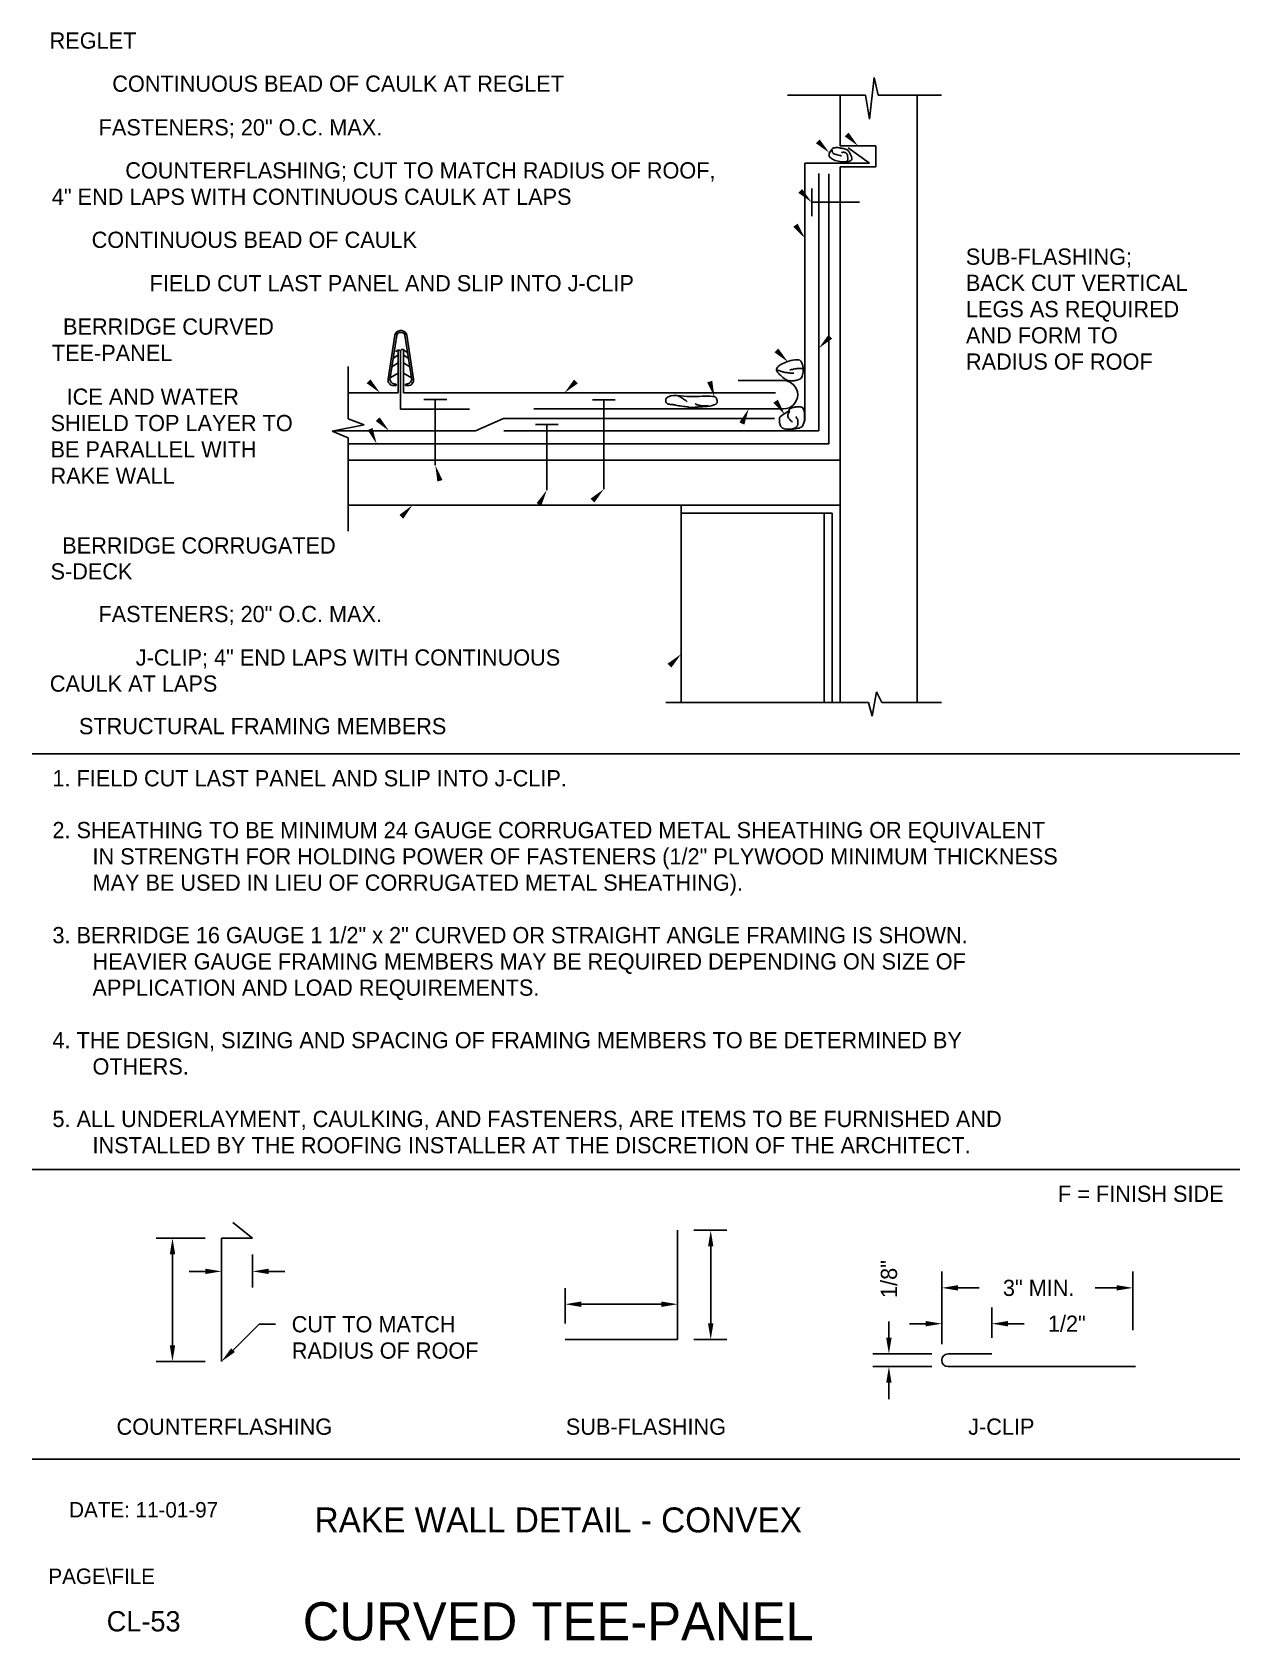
# Model space of a CAD drawing. Extents: x 0.1 to 22.4, y 0.8 to 30.5.
import ezdxf
from ezdxf.enums import TextEntityAlignment as Align

# ---------------------------------------------------------------- set-up
doc = ezdxf.new("R2010")
doc.units = 0
for name, color, linetype in [('BORDER', 7, 'CONTINUOUS'), ('CMP-FLSH', 7, 'CONTINUOUS'), ('DIM-TXT', 7, 'CONTINUOUS'), ('STRCTR', 7, 'CONTINUOUS')]:
    doc.layers.add(name, color=color, linetype=linetype)

msp = doc.modelspace()

# ---------------------------------------------------------------- linework, layer by layer
at = {"layer": 'BORDER', "color": 0, "linetype": 'CONTINUOUS'}
for p, q in [((0.094, 17.17), (22.441, 17.17)), ((0.094, 9.483), (22.441, 9.483)), ((22.441, 4.125), (0.094, 4.125))]:
    msp.add_line(p, q, dxfattribs=at)
at = {"layer": 'CMP-FLSH', "color": 0, "linetype": 'CONTINUOUS'}
for p, q in [((15.587, 28.099), (15.192, 28.381)), ((14.394, 23.328), (14.394, 28.099)), ((14.394, 28.099), (15.587, 28.099)), ((14.651, 23.145), (14.651, 27.905)), ((14.838, 22.906), (14.838, 27.9)), ((14.518, 27.631), (14.518, 27.119)), ((14.518, 27.375), (15.405, 27.375)), ((6.916, 25), (6.904, 25)), ((6.916, 25), (6.927, 25)), ((6.805, 24.915), (6.68, 24.105)), ((6.841, 24.915), (6.716, 24.127)), ((6.916, 24.966), (6.9, 24.966)), ((6.916, 24.966), (6.931, 24.966)), ((6.991, 24.915), (7.116, 24.127)), ((7.026, 24.915), (7.152, 24.105)), ((6.748, 24.328), (6.867, 24.403)), ((6.772, 24.485), (6.867, 24.554)), ((6.842, 24.63), (6.823, 24.611)), ((6.867, 23.85), (6.867, 24.625)), ((6.911, 23.548), (6.911, 24.602)), ((6.964, 23.85), (6.964, 24.625)), ((7.059, 24.485), (6.964, 24.554)), ((7.084, 24.328), (6.964, 24.403)), ((6.979, 24.642), (7.018, 24.602)), ((6.716, 24.13), (6.867, 24.211)), ((7.115, 24.13), (6.964, 24.211)), ((5.944, 23.85), (6.867, 23.85)), ((6.783, 23.983), (6.788, 23.983)), ((6.788, 23.983), (6.832, 23.983)), ((6.814, 24.011), (6.832, 24.011)), ((6.814, 24.011), (6.819, 24.011)), ((6.832, 24.011), (6.832, 23.983)), ((6.964, 23.85), (13.846, 23.85)), ((7.017, 24.011), (6.999, 24.011)), ((6.999, 24.011), (6.999, 23.983)), ((7.043, 23.983), (6.999, 23.983)), ((7.017, 24.011), (7.012, 24.011)), ((7.048, 23.983), (7.043, 23.983)), ((13.999, 24.076), (13.158, 24.076)), ((8.188, 23.548), (6.911, 23.548)), ((7.764, 23.726), (7.344, 23.726)), ((7.554, 23.726), (7.554, 22.51)), ((9.378, 23.554), (13.999, 23.554)), ((10.884, 23.721), (10.464, 23.721)), ((10.674, 23.721), (10.674, 22.07)), ((8.813, 23.373), (8.297, 23.147)), ((8.813, 23.373), (13.828, 23.373)), ((9.825, 23.264), (9.405, 23.264)), ((9.615, 23.264), (9.615, 22.049)), ((5.682, 23.147), (8.297, 23.147)), ((14.651, 23.145), (8.824, 23.145)), ((14.838, 22.906), (5.944, 22.906)), ((4.17, 8.21), (3.809, 8.502)), ((12.037, 8.359), (12.037, 6.336)), ((3.596, 5.93), (3.596, 8.21)), ((3.596, 8.21), (4.17, 8.21)), ((12.037, 6.336), (9.956, 6.336)), ((17.043, 6.071), (17.853, 6.071)), ((17.043, 5.836), (20.513, 5.836))]:
    msp.add_line(p, q, dxfattribs=at)
for points in [[(15.036, 28.38, 0), (15.025, 28.384, 0), (15.011, 28.387, 0), (14.995, 28.388, 0), (14.979, 28.388, 0), (14.962, 28.386, 0), (14.945, 28.384, 0), (14.93, 28.38, 0), (14.917, 28.375, 0), (14.906, 28.369, 0), (14.895, 28.359, 0), (14.883, 28.346, 0), (14.871, 28.329, 0), (14.86, 28.311, 0), (14.85, 28.292, 0), (14.843, 28.273, 0), (14.839, 28.254, 0), (14.838, 28.238, 0), (14.842, 28.225, 0), (14.867, 28.196, 0), (14.906, 28.17, 0), (14.955, 28.149, 0), (15.011, 28.133, 0), (15.07, 28.123, 0), (15.127, 28.12, 0), (15.179, 28.124, 0), (15.222, 28.136, 0), (15.252, 28.158, 0), (15.259, 28.173, 0), (15.26, 28.192, 0), (15.256, 28.213, 0), (15.248, 28.237, 0), (15.238, 28.26, 0), (15.226, 28.283, 0), (15.213, 28.305, 0), (15.199, 28.322, 0), (15.187, 28.336, 0), (15.176, 28.344, 0), (15.161, 28.352, 0), (15.144, 28.358, 0), (15.125, 28.364, 0), (15.106, 28.368, 0), (15.086, 28.372, 0), (15.067, 28.375, 0), (15.05, 28.378, 0), (15.036, 28.38, 0)], [(14.896, 28.336, 0), (14.896, 28.33, 0), (14.897, 28.324, 0), (14.898, 28.317, 0), (14.901, 28.31, 0), (14.903, 28.303, 0), (14.906, 28.296, 0), (14.91, 28.29, 0), (14.914, 28.284, 0), (14.917, 28.28, 0), (14.93, 28.272, 0), (14.948, 28.264, 0), (14.969, 28.257, 0), (14.992, 28.251, 0), (15.015, 28.246, 0), (15.036, 28.241, 0), (15.053, 28.238, 0), (15.064, 28.237, 0), (15.068, 28.236, 0)], [(15.068, 28.291, 0), (15.076, 28.296, 0), (15.087, 28.298, 0), (15.099, 28.299, 0), (15.112, 28.299, 0), (15.125, 28.298, 0), (15.138, 28.295, 0), (15.149, 28.291, 0), (15.159, 28.286, 0), (15.165, 28.28, 0), (15.173, 28.266, 0), (15.18, 28.246, 0), (15.184, 28.223, 0), (15.186, 28.197, 0), (15.185, 28.172, 0), (15.182, 28.149, 0), (15.176, 28.131, 0), (15.167, 28.118, 0), (15.155, 28.114, 0)], [(14.063, 24.084, 0), (14.073, 24.081, 0), (14.085, 24.078, 0), (14.098, 24.076, 0), (14.111, 24.074, 0), (14.125, 24.072, 0), (14.139, 24.071, 0), (14.152, 24.07, 0), (14.164, 24.07, 0), (14.174, 24.071, 0), (14.189, 24.073, 0), (14.206, 24.076, 0), (14.224, 24.08, 0), (14.244, 24.084, 0), (14.263, 24.09, 0), (14.281, 24.096, 0), (14.298, 24.104, 0), (14.312, 24.113, 0), (14.323, 24.122, 0), (14.333, 24.138, 0), (14.342, 24.157, 0), (14.349, 24.181, 0), (14.354, 24.206, 0), (14.358, 24.232, 0), (14.361, 24.258, 0), (14.362, 24.283, 0), (14.361, 24.306, 0), (14.36, 24.325, 0), (14.357, 24.338, 0), (14.353, 24.353, 0), (14.348, 24.37, 0), (14.342, 24.387, 0), (14.335, 24.404, 0), (14.327, 24.42, 0), (14.318, 24.434, 0), (14.308, 24.445, 0), (14.298, 24.452, 0), (14.272, 24.461, 0), (14.241, 24.463, 0), (14.206, 24.461, 0), (14.169, 24.456, 0), (14.131, 24.447, 0), (14.094, 24.436, 0), (14.059, 24.425, 0), (14.028, 24.413, 0), (14.002, 24.401, 0), (13.987, 24.394, 0), (13.969, 24.384, 0), (13.95, 24.373, 0), (13.931, 24.36, 0), (13.913, 24.347, 0), (13.896, 24.332, 0), (13.882, 24.317, 0), (13.871, 24.302, 0), (13.866, 24.287, 0), (13.866, 24.278, 0), (13.868, 24.268, 0), (13.873, 24.257, 0), (13.879, 24.246, 0), (13.886, 24.235, 0), (13.894, 24.224, 0), (13.902, 24.214, 0), (13.909, 24.205, 0), (13.915, 24.198, 0), (13.929, 24.184, 0), (13.946, 24.168, 0), (13.965, 24.151, 0), (13.986, 24.134, 0), (14.007, 24.118, 0), (14.029, 24.103, 0), (14.051, 24.091, 0), (14.071, 24.081, 0), (14.09, 24.075, 0)], [(13.878, 24.274, 0), (13.888, 24.27, 0), (13.9, 24.266, 0), (13.913, 24.261, 0), (13.926, 24.256, 0), (13.94, 24.251, 0), (13.954, 24.247, 0), (13.967, 24.243, 0), (13.979, 24.239, 0), (13.989, 24.236, 0), (14.004, 24.233, 0), (14.021, 24.229, 0), (14.039, 24.226, 0), (14.059, 24.223, 0), (14.079, 24.22, 0), (14.099, 24.217, 0), (14.118, 24.214, 0), (14.135, 24.212, 0), (14.15, 24.211, 0), (14.153, 24.211, 0), (14.158, 24.211, 0), (14.163, 24.211, 0), (14.169, 24.211, 0), (14.174, 24.211, 0), (14.179, 24.211, 0), (14.183, 24.211, 0), (14.186, 24.211, 0), (14.187, 24.211, 0)], [(14.347, 24.3, 0), (14.339, 24.3, 0), (14.33, 24.301, 0), (14.32, 24.301, 0), (14.309, 24.301, 0), (14.299, 24.301, 0), (14.288, 24.301, 0), (14.278, 24.301, 0), (14.269, 24.3, 0), (14.261, 24.3, 0), (14.246, 24.298, 0), (14.227, 24.295, 0), (14.206, 24.292, 0), (14.184, 24.288, 0), (14.162, 24.284, 0), (14.143, 24.28, 0), (14.127, 24.277, 0), (14.117, 24.275, 0), (14.113, 24.274, 0)], [(12.224, 23.588, 0), (12.201, 23.591, 0), (12.175, 23.594, 0), (12.146, 23.598, 0), (12.116, 23.603, 0), (12.085, 23.608, 0), (12.055, 23.612, 0), (12.026, 23.617, 0), (12, 23.622, 0), (11.977, 23.627, 0), (11.963, 23.629, 0), (11.946, 23.631, 0), (11.927, 23.633, 0), (11.908, 23.636, 0), (11.888, 23.639, 0), (11.87, 23.643, 0), (11.853, 23.649, 0), (11.839, 23.656, 0), (11.829, 23.665, 0), (11.825, 23.672, 0), (11.822, 23.681, 0), (11.82, 23.692, 0), (11.818, 23.704, 0), (11.818, 23.716, 0), (11.819, 23.727, 0), (11.821, 23.738, 0), (11.825, 23.747, 0), (11.829, 23.754, 0), (11.864, 23.777, 0), (11.909, 23.792, 0), (11.964, 23.798, 0), (12.024, 23.799, 0), (12.088, 23.796, 0), (12.151, 23.79, 0), (12.211, 23.785, 0), (12.265, 23.78, 0), (12.311, 23.779, 0), (12.348, 23.78, 0), (12.392, 23.783, 0), (12.439, 23.785, 0), (12.49, 23.788, 0), (12.541, 23.79, 0), (12.591, 23.79, 0), (12.638, 23.789, 0), (12.681, 23.785, 0), (12.718, 23.779, 0), (12.72, 23.778, 0), (12.723, 23.777, 0), (12.726, 23.776, 0), (12.73, 23.775, 0), (12.733, 23.773, 0), (12.736, 23.772, 0), (12.738, 23.77, 0), (12.741, 23.768, 0), (12.743, 23.766, 0), (12.748, 23.758, 0), (12.754, 23.748, 0), (12.759, 23.736, 0), (12.764, 23.723, 0), (12.768, 23.709, 0), (12.771, 23.696, 0), (12.772, 23.684, 0), (12.771, 23.673, 0), (12.767, 23.665, 0), (12.746, 23.643, 0), (12.715, 23.626, 0), (12.676, 23.614, 0), (12.633, 23.605, 0), (12.587, 23.599, 0), (12.54, 23.596, 0), (12.495, 23.593, 0), (12.455, 23.591, 0), (12.422, 23.588, 0), (12.403, 23.586, 0), (12.382, 23.584, 0), (12.359, 23.582, 0), (12.334, 23.58, 0), (12.309, 23.579, 0), (12.285, 23.579, 0), (12.262, 23.58, 0), (12.241, 23.583, 0), (12.224, 23.588, 0)], [(12.039, 23.792, 0), (12.045, 23.79, 0), (12.052, 23.787, 0), (12.059, 23.785, 0), (12.066, 23.782, 0), (12.074, 23.779, 0), (12.082, 23.775, 0), (12.089, 23.772, 0), (12.095, 23.769, 0), (12.101, 23.766, 0), (12.112, 23.759, 0), (12.127, 23.75, 0), (12.143, 23.739, 0), (12.159, 23.728, 0), (12.175, 23.717, 0), (12.19, 23.706, 0), (12.201, 23.698, 0), (12.209, 23.692, 0), (12.212, 23.69, 0)], [(12.607, 23.614, 0), (12.593, 23.612, 0), (12.578, 23.61, 0), (12.56, 23.609, 0), (12.542, 23.609, 0), (12.523, 23.609, 0), (12.505, 23.609, 0), (12.488, 23.61, 0), (12.472, 23.612, 0), (12.459, 23.614, 0), (12.449, 23.616, 0), (12.437, 23.618, 0), (12.425, 23.621, 0), (12.412, 23.625, 0), (12.399, 23.629, 0), (12.386, 23.633, 0), (12.375, 23.639, 0), (12.366, 23.645, 0), (12.36, 23.652, 0)], [(14.1, 23.55, 0), (14.111, 23.556, 0), (14.124, 23.561, 0), (14.138, 23.566, 0), (14.153, 23.572, 0), (14.168, 23.576, 0), (14.184, 23.581, 0), (14.199, 23.584, 0), (14.212, 23.587, 0), (14.224, 23.588, 0), (14.235, 23.59, 0), (14.249, 23.591, 0), (14.265, 23.592, 0), (14.281, 23.592, 0), (14.297, 23.591, 0), (14.313, 23.59, 0), (14.327, 23.587, 0), (14.339, 23.582, 0), (14.347, 23.576, 0), (14.364, 23.549, 0), (14.376, 23.515, 0), (14.384, 23.474, 0), (14.388, 23.429, 0), (14.387, 23.383, 0), (14.383, 23.338, 0), (14.374, 23.297, 0), (14.362, 23.261, 0), (14.347, 23.233, 0), (14.337, 23.222, 0), (14.322, 23.213, 0), (14.304, 23.206, 0), (14.284, 23.199, 0), (14.263, 23.194, 0), (14.241, 23.19, 0), (14.221, 23.186, 0), (14.202, 23.184, 0), (14.187, 23.182, 0), (14.167, 23.18, 0), (14.144, 23.178, 0), (14.119, 23.176, 0), (14.092, 23.175, 0), (14.066, 23.176, 0), (14.04, 23.177, 0), (14.015, 23.181, 0), (13.994, 23.187, 0), (13.977, 23.195, 0), (13.97, 23.2, 0), (13.963, 23.208, 0), (13.956, 23.218, 0), (13.95, 23.229, 0), (13.944, 23.241, 0), (13.938, 23.253, 0), (13.934, 23.264, 0), (13.93, 23.274, 0), (13.928, 23.284, 0), (13.925, 23.294, 0), (13.923, 23.306, 0), (13.922, 23.32, 0), (13.921, 23.334, 0), (13.92, 23.349, 0), (13.921, 23.363, 0), (13.922, 23.376, 0), (13.924, 23.388, 0), (13.928, 23.398, 0), (13.941, 23.415, 0), (13.963, 23.433, 0), (13.991, 23.451, 0), (14.021, 23.468, 0), (14.05, 23.485, 0), (14.076, 23.502, 0), (14.095, 23.519, 0), (14.104, 23.535, 0), (14.1, 23.55, 0)], [(14.113, 23.512, 0), (14.106, 23.505, 0), (14.099, 23.495, 0), (14.093, 23.484, 0), (14.087, 23.471, 0), (14.082, 23.458, 0), (14.079, 23.445, 0), (14.076, 23.432, 0), (14.075, 23.42, 0), (14.076, 23.411, 0), (14.08, 23.398, 0), (14.089, 23.384, 0), (14.101, 23.37, 0), (14.114, 23.355, 0), (14.128, 23.341, 0), (14.141, 23.328, 0), (14.152, 23.318, 0), (14.159, 23.311, 0), (14.162, 23.309, 0)], [(14.162, 23.182, 0), (14.171, 23.183, 0), (14.182, 23.187, 0), (14.193, 23.191, 0), (14.204, 23.197, 0), (14.215, 23.203, 0), (14.226, 23.211, 0), (14.235, 23.218, 0), (14.243, 23.225, 0), (14.248, 23.233, 0), (14.253, 23.242, 0), (14.257, 23.254, 0), (14.26, 23.267, 0), (14.262, 23.281, 0), (14.263, 23.296, 0), (14.264, 23.31, 0), (14.263, 23.324, 0), (14.263, 23.337, 0), (14.261, 23.347, 0), (14.259, 23.354, 0), (14.255, 23.362, 0), (14.25, 23.371, 0), (14.244, 23.381, 0), (14.238, 23.39, 0), (14.233, 23.398, 0), (14.228, 23.405, 0), (14.225, 23.409, 0), (14.224, 23.411, 0)]]:
    msp.add_polyline3d(points, dxfattribs=at)
for centre, radius, start, end in [((6.904, 24.9), 0.1, 89.9982, 171.2015), ((6.927, 24.9), 0.1, 8.8062, 89.9985), ((6.9, 24.906), 0.06, 90.0108, 170.9927), ((6.931, 24.906), 0.06, 9.0073, 89.9964), ((6.871, 24.602), 0.04, 0.0096, 134.9086), ((6.951, 24.614), 0.04, 44.1785, 180.0005), ((6.783, 24.088), 0.105, 170.9919, 270.0069), ((6.814, 24.111), 0.1, 171.0006, 269.9985), ((7.017, 24.111), 0.1, 269.9986, 9.0066), ((7.048, 24.088), 0.105, 270, 9.0012), ((13.999, 23.815), 0.261, 270.0001, 89.9999), ((17.043, 5.953), 0.117, 90.0061, 269.9939)]:
    msp.add_arc(centre, radius, start, end, dxfattribs=at)
at = {"layer": 'DIM-TXT', "color": 0, "linetype": 'CONTINUOUS'}
for p, q in [((12.337, 8.359), (12.95, 8.359)), ((3.296, 8.21), (2.39, 8.21)), ((12.65, 6.636), (12.65, 8.059)), ((2.69, 6.23), (2.69, 7.91)), ((4.17, 7.91), (4.17, 7.298)), ((3.296, 7.598), (2.996, 7.598)), ((4.47, 7.598), (4.77, 7.598)), ((16.926, 6.253), (16.926, 7.593)), ((20.46, 6.509), (20.46, 7.593)), ((9.956, 6.636), (9.956, 7.29)), ((17.226, 7.293), (17.619, 7.293)), ((20.16, 7.293), (19.766, 7.293)), ((10.256, 6.99), (11.737, 6.99)), ((17.853, 6.371), (17.853, 6.93)), ((3.81, 6.141), (4.296, 6.62)), ((4.296, 6.62), (4.596, 6.62)), ((15.947, 6.371), (15.947, 6.671)), ((16.626, 6.63), (16.326, 6.63)), ((18.153, 6.63), (18.453, 6.63)), ((12.337, 6.336), (12.95, 6.336)), ((16.743, 6.071), (15.647, 6.071)), ((3.296, 5.93), (2.39, 5.93)), ((16.743, 5.836), (15.647, 5.836)), ((15.947, 5.536), (15.947, 5.236))]:
    msp.add_line(p, q, dxfattribs=at)
at = {"layer": 'DIM-TXT', "color": 0, "linetype": 'CONTINUOUS', "extrusion": (0, 0, -1)}
for points in [[(-15.2, 28.665), (-15.375, 28.417), (-15.129, 28.595)], [(-14.666, 28.538), (-14.844, 28.291), (-14.596, 28.467)], [(-14.341, 27.621), (-14.518, 27.375), (-14.27, 27.55)], [(-14.259, 26.981), (-14.394, 26.709), (-14.178, 26.922)], [(-14.899, 24.853), (-14.651, 24.676), (-14.828, 24.924)], [(-13.9, 24.671), (-14.077, 24.423), (-13.829, 24.6)], [(-6.354, 24.098), (-6.53, 23.85), (-6.283, 24.027)], [(-10.193, 24.026), (-9.945, 23.85), (-10.122, 24.097)], [(-12.678, 24.073), (-12.719, 23.772), (-12.583, 24.044)], [(-13.181, 23.303), (-13.352, 23.554), (-13.272, 23.261)], [(-13.892, 23.723), (-14.019, 23.446), (-13.809, 23.666)], [(-6.524, 23.396), (-6.697, 23.147), (-6.452, 23.327)], [(-6.392, 23.2), (-6.468, 22.906), (-6.301, 23.16)], [(-7.591, 22.209), (-7.554, 22.51), (-7.687, 22.237)], [(-9.428, 21.809), (-9.615, 22.049), (-9.516, 21.761)], [(-10.427, 21.893), (-10.674, 22.07), (-10.498, 21.822)], [(-6.888, 21.59), (-7.131, 21.773), (-6.96, 21.521)], [(-11.852, 18.84), (-12.101, 19.015), (-11.923, 18.769)]]:
    msp.add_solid(points, dxfattribs=at)
at = {"layer": 'DIM-TXT', "color": 0, "linetype": 'CONTINUOUS'}
for points in [[(12.6, 8.059), (12.7, 8.059), (12.65, 8.359)], [(2.64, 7.91), (2.74, 7.91), (2.69, 8.21)], [(3.296, 7.648), (3.296, 7.548), (3.596, 7.598)], [(4.47, 7.648), (4.47, 7.548), (4.17, 7.598)], [(17.226, 7.343), (17.226, 7.243), (16.926, 7.293)], [(20.16, 7.343), (20.16, 7.243), (20.46, 7.293)], [(10.256, 7.04), (10.256, 6.94), (9.956, 6.99)], [(11.737, 7.04), (11.737, 6.94), (12.037, 6.99)], [(12.6, 6.636), (12.7, 6.636), (12.65, 6.336)], [(16.626, 6.68), (16.626, 6.58), (16.926, 6.63)], [(18.153, 6.68), (18.153, 6.58), (17.853, 6.63)], [(15.897, 6.371), (15.997, 6.371), (15.947, 6.071)], [(2.64, 6.23), (2.74, 6.23), (2.69, 5.93)], [(3.845, 6.105), (3.775, 6.176), (3.596, 5.93)], [(15.897, 5.536), (15.997, 5.536), (15.947, 5.836)]]:
    msp.add_solid(points, dxfattribs=at)
at = {"layer": 'STRCTR', "color": 0, "linetype": 'CONTINUOUS'}
for p, q in [((15.677, 29.684), (15.585, 28.913)), ((15.75, 29.358), (15.677, 29.684)), ((15.512, 29.358), (14.073, 29.358)), ((15.043, 28.417), (15.043, 29.358)), ((15.585, 28.913), (15.512, 29.358)), ((15.75, 29.358), (16.92, 29.358)), ((16.473, 18.122), (16.473, 29.358)), ((15.043, 28.417), (15.707, 28.417)), ((15.707, 28.417), (15.707, 28.028)), ((15.043, 28.028), (15.043, 18.122)), ((15.707, 28.028), (15.043, 28.028)), ((5.944, 23.366), (5.944, 24.335)), ((6.238, 23.257), (5.643, 23.139)), ((5.944, 23.366), (6.238, 23.257)), ((5.643, 23.139), (5.944, 23.02)), ((5.944, 23.02), (5.944, 21.29)), ((5.944, 22.607), (15.043, 22.607)), ((5.944, 21.773), (15.043, 21.773)), ((12.101, 21.773), (12.101, 18.122)), ((14.896, 21.626), (12.101, 21.626)), ((14.749, 21.626), (14.749, 18.122)), ((14.896, 21.626), (14.896, 18.122)), ((15.716, 18.318), (15.635, 17.87)), ((15.815, 18.122), (15.716, 18.318)), ((15.569, 18.122), (11.818, 18.122)), ((15.635, 17.87), (15.569, 18.122)), ((15.815, 18.122), (16.92, 18.122))]:
    msp.add_line(p, q, dxfattribs=at)

# ---------------------------------------------------------------- texts
at = {"layer": 'BORDER', "color": 0, "linetype": 'CONTINUOUS'}
for s, height, p in [('DATE: 11-01-97', 0.2853, (2.156, 3.188)), ('CL-53', 0.375, (2.156, 1.125)), ('CURVED TEE-PANEL', 0.70312, (9.829, 1.125))]:
    msp.add_text(s, height=height, dxfattribs=at).set_placement(p, align=Align.MIDDLE)
msp.add_text('PAGE\\FILE', height=0.2853, dxfattribs=at).set_placement((0.394, 1.815))
at = {"layer": 'DIM-TXT', "color": 0, "linetype": 'CONTINUOUS'}
for s, p in [('REGLET', (2.022, 30.367)), ('CONTINUOUS BEAD OF CAULK AT REGLET', (9.935, 29.569)), ('FASTENERS; 20" O.C. MAX.', (6.572, 28.762)), ('COUNTERFLASHING; CUT TO MATCH RADIUS OF ROOF,', (12.738, 27.965)), ('CONTINUOUS BEAD OF CAULK', (7.213, 26.681)), ('FIELD CUT LAST PANEL AND SLIP INTO J-CLIP', (11.228, 25.878)), ('BERRIDGE CURVED', (4.566, 25.076)), ('ICE AND WATER', (3.919, 23.779)), ('BERRIDGE CORRUGATED', (5.71, 21.026)), ('FASTENERS; 20" O.C. MAX.', (6.567, 19.758)), ('J-CLIP; 4" END LAPS WITH CONTINUOUS', (9.865, 18.954)), ('STRUCTURAL FRAMING MEMBERS', (7.757, 17.684))]:
    msp.add_text(s, height=0.3, dxfattribs=at).set_placement(p, align=Align.MIDDLE_RIGHT)
for s, p in [('4" END LAPS WITH CONTINUOUS CAULK AT LAPS', (0.458, 27.327)), ('BACK CUT VERTICAL', (17.373, 25.735)), ('LEGS AS REQUIRED', (17.373, 25.249)), ('AND FORM TO', (17.373, 24.764)), ('TEE-PANEL', (0.458, 24.438)), ('RADIUS OF ROOF', (17.373, 24.278)), ('SHIELD TOP LAYER TO', (0.434, 23.141)), ('BE PARALLEL WITH', (0.434, 22.654)), ('RAKE WALL', (0.434, 22.167)), ('S-DECK', (0.434, 20.397)), ('CAULK AT LAPS', (0.421, 18.322)), ('1. FIELD CUT LAST PANEL AND SLIP INTO J-CLIP.', (0.469, 16.57)), ('2. SHEATHING TO BE MINIMUM 24 GAUGE CORRUGATED METAL SHEATHING OR EQUIVALENT', (0.469, 15.611)), ('IN STRENGTH FOR HOLDING POWER OF FASTENERS (1/2" PLYWOOD MINIMUM THICKNESS', (1.21, 15.125)), ('MAY BE USED IN LIEU OF CORRUGATED METAL SHEATHING).', (1.21, 14.639)), ('3. BERRIDGE 16 GAUGE 1 1/2" x 2" CURVED OR STRAIGHT ANGLE FRAMING IS SHOWN.', (0.469, 13.668)), ('HEAVIER GAUGE FRAMING MEMBERS MAY BE REQUIRED DEPENDING ON SIZE OF', (1.21, 13.182)), ('APPLICATION AND LOAD REQUIREMENTS.', (1.21, 12.697)), ('4. THE DESIGN, SIZING AND SPACING OF FRAMING MEMBERS TO BE DETERMINED BY', (0.469, 11.725)), ('OTHERS.', (1.21, 11.239)), ('5. ALL UNDERLAYMENT, CAULKING, AND FASTENERS, ARE ITEMS TO BE FURNISHED AND', (0.469, 10.268)), ('INSTALLED BY THE ROOFING INSTALLER AT THE DISCRETION OF THE ARCHITECT.', (1.21, 9.782)), ('RADIUS OF ROOF', (4.898, 5.983))]:
    msp.add_text(s, height=0.3, dxfattribs=at).set_placement(p)
for s, p in [('SUB-FLASHING;', (17.37, 26.369)), ('CUT TO MATCH', (4.896, 6.62))]:
    msp.add_text(s, height=0.3, dxfattribs=at).set_placement(p, align=Align.MIDDLE_LEFT)
msp.add_text('F = FINISH SIDE', height=0.3, dxfattribs=at).set_placement((22.141, 8.883), align=Align.RIGHT)
msp.add_text('1/8"', height=0.3, rotation=90, dxfattribs=at).set_placement((15.947, 7.456), align=Align.MIDDLE_CENTER)
for s, p in [('3" MIN.', (18.719, 7.293)), ('1/2"', (19.239, 6.63))]:
    msp.add_text(s, height=0.3, dxfattribs=at).set_placement(p, align=Align.MIDDLE_CENTER)
for s, p in [('COUNTERFLASHING', (3.65, 4.575)), ('SUB-FLASHING', (11.451, 4.575)), ('J-CLIP', (18.027, 4.575))]:
    msp.add_text(s, height=0.3, dxfattribs=at).set_placement(p, align=Align.CENTER)
msp.add_text('RAKE WALL DETAIL - CONVEX', height=0.46143, dxfattribs=at).set_placement((9.829, 3), align=Align.MIDDLE)

doc.saveas('drawing.dxf')
